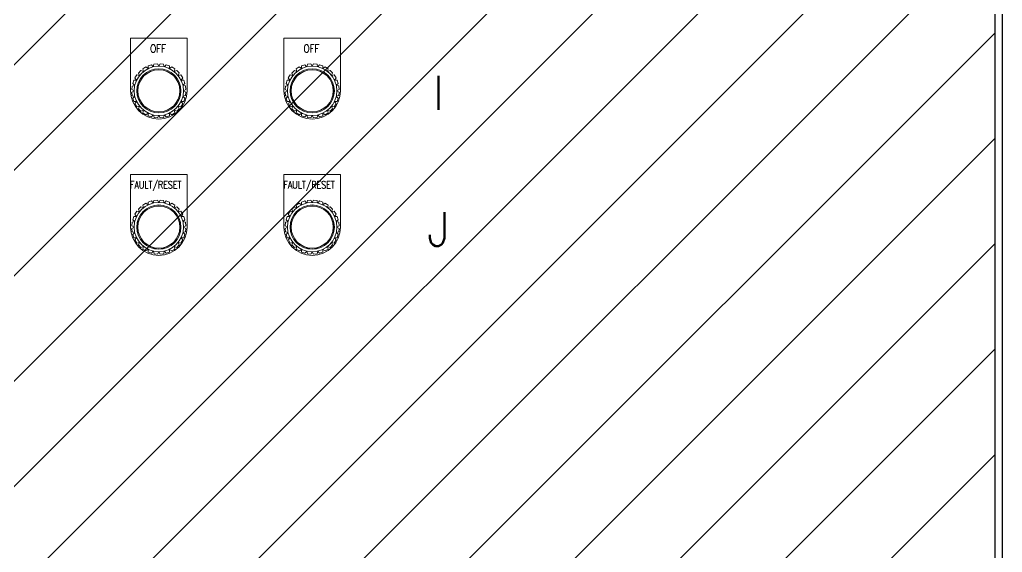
# Model space of a CAD drawing. Header units: millimetres. Extents: x 60229 to 91621, y 21923 to 36546.
# Drawn here: x 68037 to 68614, y 29306 to 29618 of the extents above; entities that cross this region are included whole.
import ezdxf
from ezdxf.enums import TextEntityAlignment as Align

# ---------------------------------------------------------------- set-up
doc = ezdxf.new("R2010")
doc.units = ezdxf.units.MM
for name, color, linetype in [('BOX심벌(제출)500', 3, 'Continuous'), ('DOOR 가공 및 타공.500', 2, 'Continuous'), ('DOOR 기기심벌(제출)', 3, 'Continuous')]:
    doc.layers.add(name, color=color, linetype=linetype)
doc.styles.add('ROMANS', font='romans.shx', dxfattribs={"bigfont": 'fhg.shx'})

# ---------------------------------------------------------------- blocks, each defined once
blk = doc.blocks.new('A$C5DDE3464')
at = {"layer": 'DOOR 가공 및 타공.500', "color": 2, "linetype": 'ByBlock', "lineweight": 13}
blk.add_circle((16.62, 16.62), 13, dxfattribs=at)
at = {"layer": 'DOOR 기기심벌(제출)', "color": 0, "lineweight": 13}
for p, q in [((0, 16.62), (0, 47.52)), ((0, 47.52), (33.24, 47.52)), ((33.24, 16.62), (33.24, 47.52))]:
    blk.add_line(p, q, dxfattribs=at)
at = {"layer": 'DOOR 기기심벌(제출)', "color": 3, "lineweight": 13}
for p, q in [((7.27, 29.49), (9.06, 30.62)), ((7.58, 27.96), (7.27, 29.49)), ((9.06, 30.62), (10.31, 29.67)), ((10.33, 29.68), (10.37, 31.25)), ((10.37, 31.25), (12.37, 31.95)), ((12.37, 31.95), (13.37, 30.75)), ((13.39, 30.76), (13.78, 32.27)), ((13.78, 32.27), (15.88, 32.51)), ((15.88, 32.51), (16.6, 31.12)), ((16.62, 31.12), (17.33, 32.51)), ((17.33, 32.51), (19.44, 32.27)), ((19.44, 32.27), (19.83, 30.76)), ((19.85, 30.75), (20.85, 31.95)), ((20.85, 31.95), (22.85, 31.25)), ((22.85, 31.25), (22.89, 29.69)), ((22.91, 29.68), (24.16, 30.62)), ((24.16, 30.62), (25.95, 29.5)), ((25.95, 29.5), (25.64, 27.97)), ((2.61, 24.16), (3.74, 25.95)), ((3.55, 22.91), (2.61, 24.16)), ((3.74, 25.95), (5.27, 25.64)), ((4.64, 27.09), (6.14, 28.58)), ((5.28, 25.66), (4.64, 27.09)), ((6.14, 28.58), (7.56, 27.94)), ((25.66, 27.95), (27.09, 28.59)), ((27.09, 28.59), (28.58, 27.1)), ((28.58, 27.1), (27.94, 25.67)), ((27.96, 25.66), (29.49, 25.97)), ((29.49, 25.97), (30.62, 24.17)), ((30.62, 24.17), (29.67, 22.93)), ((0.73, 17.33), (0.96, 19.44)), ((2.12, 16.62), (0.73, 17.33)), ((0.96, 19.44), (2.48, 19.83)), ((1.29, 20.85), (1.98, 22.85)), ((2.48, 19.85), (1.29, 20.85)), ((1.98, 22.85), (3.54, 22.89)), ((29.68, 22.91), (31.25, 22.87)), ((31.95, 20.87), (30.75, 19.86)), ((30.76, 19.84), (32.27, 19.46)), ((32.51, 17.35), (31.12, 16.64)), ((31.25, 22.87), (31.95, 20.87)), ((32.27, 19.46), (32.51, 17.35)), ((0.73, 15.88), (2.12, 16.6)), ((0.97, 13.78), (0.73, 15.88)), ((2.48, 13.39), (0.97, 13.78)), ((1.29, 12.37), (2.48, 13.37)), ((1.99, 10.37), (1.29, 12.37)), ((30.75, 13.39), (31.95, 12.38)), ((32.27, 13.8), (30.76, 13.41)), ((31.12, 16.61), (32.51, 15.9)), ((31.95, 12.38), (31.25, 10.39)), ((32.51, 15.9), (32.27, 13.8)), ((3.55, 10.33), (1.99, 10.37)), ((2.62, 9.06), (3.56, 10.31)), ((3.75, 7.27), (2.62, 9.06)), ((5.28, 7.58), (3.75, 7.27)), ((4.65, 6.14), (5.29, 7.56)), ((6.15, 4.64), (4.65, 6.14)), ((28.59, 6.15), (27.1, 4.65)), ((27.95, 7.57), (28.59, 6.15)), ((29.5, 7.28), (27.97, 7.59)), ((30.62, 9.08), (29.5, 7.28)), ((29.68, 10.32), (30.62, 9.08)), ((31.25, 10.39), (29.69, 10.34)), ((7.57, 5.28), (6.15, 4.64)), ((7.28, 3.74), (7.59, 5.27)), ((9.08, 2.61), (7.28, 3.74)), ((10.32, 3.55), (9.08, 2.61)), ((10.39, 1.98), (10.34, 3.54)), ((12.38, 1.29), (10.39, 1.98)), ((13.39, 2.48), (12.38, 1.29)), ((13.8, 0.96), (13.41, 2.48)), ((15.9, 0.73), (13.8, 0.96)), ((16.61, 2.12), (15.9, 0.73)), ((17.35, 0.73), (16.64, 2.12)), ((19.46, 0.97), (17.35, 0.73)), ((19.84, 2.48), (19.46, 0.97)), ((20.87, 1.29), (19.86, 2.48)), ((22.87, 1.99), (20.87, 1.29)), ((22.91, 3.55), (22.87, 1.99)), ((24.17, 2.62), (22.93, 3.56)), ((25.97, 3.75), (24.17, 2.62)), ((25.66, 5.28), (25.97, 3.75)), ((27.1, 4.65), (25.67, 5.29))]:
    blk.add_line(p, q, dxfattribs=at)
at = {"layer": 'DOOR 기기심벌(제출)', "color": 252, "lineweight": 13}
blk.add_circle((16.62, 16.62), 14.5, dxfattribs=at)
at = {"layer": 'DOOR 기기심벌(제출)', "color": 3, "lineweight": 13}
for radius in [12.91, 12.38]:
    blk.add_circle((16.62, 16.62), radius, dxfattribs=at)
at = {"layer": 'DOOR 기기심벌(제출)', "color": 0, "lineweight": 13}
blk.add_arc((16.62, 16.62), 16.62, 180, 0, dxfattribs=at)
at = {"layer": 'DOOR 기기심벌(제출)', "color": 7, "lineweight": 13, "style": 'ROMANS', "width": 0.8}
blk.add_text('OFF', height=4.697, dxfattribs=at).set_placement((11.54, 39.08))
blk = doc.blocks.new('A$C31F93719')
at = {"layer": 'DOOR 가공 및 타공.500', "color": 2, "linetype": 'ByBlock', "lineweight": 13}
blk.add_circle((16.62, 16.62), 13, dxfattribs=at)
at = {"layer": 'DOOR 기기심벌(제출)', "color": 1, "lineweight": 13}
for p, q in [((0, 16.62), (0, 47.52)), ((0, 47.52), (33.24, 47.52)), ((33.24, 16.62), (33.24, 47.52))]:
    blk.add_line(p, q, dxfattribs=at)
at = {"layer": 'DOOR 기기심벌(제출)', "color": 3, "lineweight": 13}
for p, q in [((7.27, 29.49), (9.06, 30.62)), ((7.58, 27.96), (7.27, 29.49)), ((9.06, 30.62), (10.31, 29.67)), ((10.33, 29.68), (10.37, 31.25)), ((10.37, 31.25), (12.37, 31.95)), ((12.37, 31.95), (13.37, 30.75)), ((13.39, 30.76), (13.78, 32.27)), ((13.78, 32.27), (15.88, 32.51)), ((15.88, 32.51), (16.6, 31.12)), ((16.62, 31.12), (17.33, 32.51)), ((17.33, 32.51), (19.44, 32.27)), ((19.44, 32.27), (19.83, 30.76)), ((19.85, 30.75), (20.85, 31.95)), ((20.85, 31.95), (22.85, 31.25)), ((22.85, 31.25), (22.89, 29.69)), ((22.91, 29.68), (24.16, 30.62)), ((24.16, 30.62), (25.95, 29.5)), ((25.95, 29.5), (25.64, 27.97)), ((2.61, 24.16), (3.74, 25.95)), ((3.55, 22.91), (2.61, 24.16)), ((3.74, 25.95), (5.27, 25.64)), ((4.64, 27.09), (6.14, 28.58)), ((5.28, 25.66), (4.64, 27.09)), ((6.14, 28.58), (7.56, 27.94)), ((25.66, 27.95), (27.09, 28.59)), ((27.09, 28.59), (28.58, 27.1)), ((28.58, 27.1), (27.94, 25.67)), ((27.96, 25.66), (29.49, 25.97)), ((29.49, 25.97), (30.62, 24.17)), ((30.62, 24.17), (29.67, 22.93)), ((0.73, 17.33), (0.96, 19.44)), ((2.12, 16.62), (0.73, 17.33)), ((0.96, 19.44), (2.48, 19.83)), ((1.29, 20.85), (1.98, 22.85)), ((2.48, 19.85), (1.29, 20.85)), ((1.98, 22.85), (3.54, 22.89)), ((29.68, 22.91), (31.25, 22.87)), ((31.95, 20.87), (30.75, 19.86)), ((30.76, 19.84), (32.27, 19.46)), ((32.51, 17.35), (31.12, 16.64)), ((31.25, 22.87), (31.95, 20.87)), ((32.27, 19.46), (32.51, 17.35)), ((0.73, 15.88), (2.12, 16.6)), ((0.97, 13.78), (0.73, 15.88)), ((2.48, 13.39), (0.97, 13.78)), ((1.29, 12.37), (2.48, 13.37)), ((1.99, 10.37), (1.29, 12.37)), ((32.27, 13.8), (30.76, 13.41)), ((30.76, 13.39), (31.95, 12.38)), ((31.12, 16.61), (32.51, 15.9)), ((31.95, 12.38), (31.25, 10.39)), ((32.51, 15.9), (32.27, 13.8)), ((3.55, 10.33), (1.99, 10.37)), ((2.62, 9.06), (3.56, 10.31)), ((3.75, 7.27), (2.62, 9.06)), ((5.28, 7.58), (3.75, 7.27)), ((4.65, 6.14), (5.29, 7.56)), ((6.15, 4.64), (4.65, 6.14)), ((28.6, 6.15), (27.1, 4.65)), ((27.95, 7.57), (28.6, 6.15)), ((29.5, 7.28), (27.97, 7.59)), ((30.62, 9.08), (29.5, 7.28)), ((29.68, 10.32), (30.62, 9.08)), ((31.25, 10.39), (29.69, 10.34)), ((7.57, 5.28), (6.15, 4.64)), ((7.29, 3.74), (7.59, 5.27)), ((9.08, 2.61), (7.29, 3.74)), ((10.32, 3.55), (9.08, 2.61)), ((10.39, 1.98), (10.34, 3.54)), ((12.38, 1.29), (10.39, 1.98)), ((13.39, 2.48), (12.38, 1.29)), ((13.8, 0.96), (13.41, 2.48)), ((15.9, 0.73), (13.8, 0.96)), ((16.61, 2.12), (15.9, 0.73)), ((17.35, 0.73), (16.64, 2.12)), ((19.46, 0.97), (17.35, 0.73)), ((19.84, 2.48), (19.46, 0.97)), ((20.87, 1.29), (19.86, 2.48)), ((22.87, 1.99), (20.87, 1.29)), ((22.91, 3.55), (22.87, 1.99)), ((24.17, 2.62), (22.93, 3.56)), ((25.97, 3.75), (24.17, 2.62)), ((25.66, 5.28), (25.97, 3.75)), ((27.1, 4.65), (25.67, 5.29))]:
    blk.add_line(p, q, dxfattribs=at)
at = {"layer": 'DOOR 기기심벌(제출)', "color": 252, "lineweight": 13}
blk.add_circle((16.62, 16.62), 14.5, dxfattribs=at)
at = {"layer": 'DOOR 기기심벌(제출)', "color": 2, "lineweight": 13}
for radius in [12.91, 12.38]:
    blk.add_circle((16.62, 16.62), radius, dxfattribs=at)
at = {"layer": 'DOOR 기기심벌(제출)', "color": 1, "lineweight": 13}
blk.add_arc((16.62, 16.62), 16.62, 180, 0, dxfattribs=at)
at = {"layer": 'DOOR 기기심벌(제출)', "color": 7, "lineweight": 13, "style": 'ROMANS', "width": 0.8}
blk.add_text('FAULT/RESET', height=4.2389, dxfattribs=at).set_placement((-0.3, 39.32))

msp = doc.modelspace()

# ---------------------------------------------------------------- hatches: boundary and pattern name
at = {"linetype": 'Continuous', "lineweight": -2}
h = msp.add_hatch(dxfattribs=at)
h.set_pattern_fill('ANSI31', color=1, scale=350)
h.set_pattern_definition([(45, (69997.627, 24502.416), (-30.93592, 30.93592), [])])
h.paths.add_polyline_path([(68609.18, 30556.64), (67718.68, 30556.64), (67718.68, 28961.14), (68609.18, 28961.14)])

# ---------------------------------------------------------------- linework, layer by layer
at = {"color": 1, "linetype": 'Continuous', "lineweight": -2}
msp.add_lwpolyline([(68613.68, 30556.64), (67713.68, 30556.64), (67713.68, 28956.64), (68613.68, 28956.64)], close=True, dxfattribs=at)
at = {"color": 3, "linetype": 'Continuous', "lineweight": -2}
msp.add_lwpolyline([(68609.18, 28961.14), (67718.68, 28961.14), (67718.68, 30551.64), (68609.18, 30551.64)], close=True, dxfattribs=at)
at = {"layer": 'BOX심벌(제출)500', "color": 3, "lineweight": -2}
msp.add_line((68609.18, 30451.64), (68609.18, 28961.14), dxfattribs=at)

# ---------------------------------------------------------------- block references
at = {"color": 1, "linetype": 'ByBlock', "lineweight": -2}
for name, p in [('A$C5DDE3464', (68102.06, 29560.02)), ('A$C5DDE3464', (68192.06, 29560.02)), ('A$C31F93719', (68102.06, 29480.02)), ('A$C31F93719', (68192.06, 29480.02))]:
    msp.add_blockref(name, p, dxfattribs=at)

# ---------------------------------------------------------------- texts
at = {"color": 7, "lineweight": -2, "style": 'ROMANS'}
for s, p in [('I', (68282.82, 29565.44)), ('J', (68282.82, 29485.44))]:
    msp.add_text(s, height=20, dxfattribs=at).set_placement(p, align=Align.CENTER)

doc.saveas('drawing.dxf')
